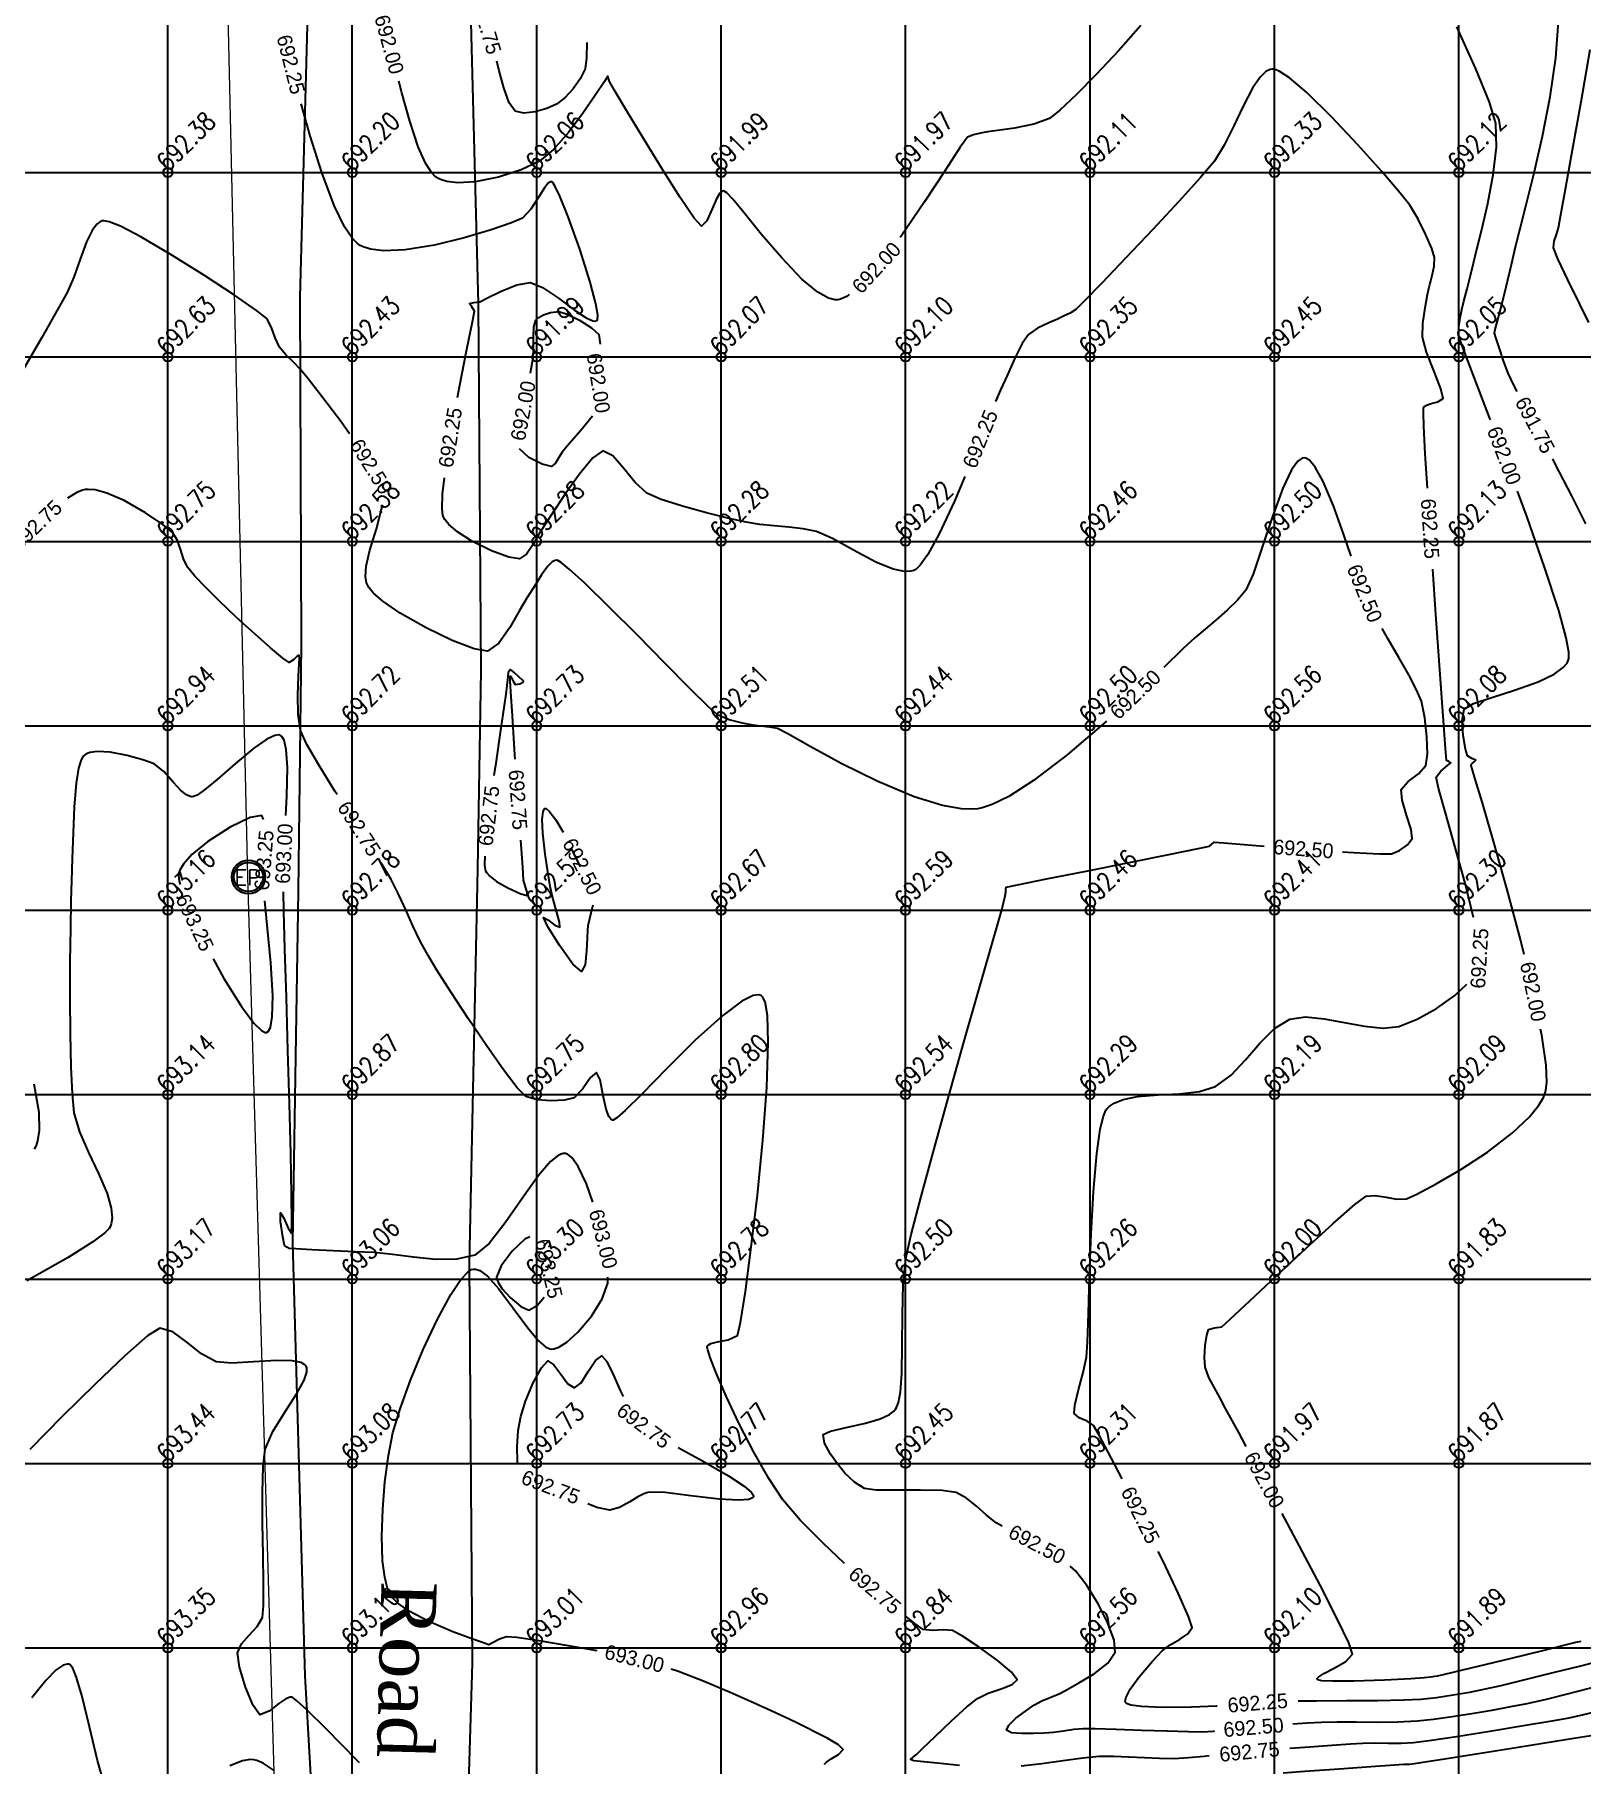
# Model space of a CAD drawing. Header units: millimetres. Extents: x 708400 to 708940, y 1331410 to 1331890.
# Drawn here: x 708561.39 to 708603.32, y 1331561.84 to 1331608.74 of the extents above; entities that cross this region are included whole.
import ezdxf

# ---------------------------------------------------------------- set-up
doc = ezdxf.new("R2010")
doc.units = ezdxf.units.MM
doc.header["$PDMODE"] = 32
doc.header["$PDSIZE"] = 0.25
for name, color, linetype in [('BLOCK LEVELS', 251, 'Continuous'), ('CONT-MJR', 210, 'Continuous'), ('CONT-MNR', 90, 'Continuous'), ('ELECTRIC LINE', 221, 'Continuous'), ('Electric Pole', 7, 'Continuous'), ('grid', 4, 'Continuous'), ('Road', 24, 'Continuous'), ('TEXT', 7, 'Continuous')]:
    doc.layers.add(name, color=color, linetype=linetype)
doc.styles.add('RS', font='romans.shx', dxfattribs={"height": 5})
doc.styles.add('TR', font='times.ttf')
doc.linetypes.add('POWER', pattern='A,10,-0.2,[131,ltypeshp.shx,S=0.4,R=0,X=-0.2,Y=0],-0.2,[131,ltypeshp.shx,S=0.4,R=180,X=1.2,Y=0],-1.2,-0.2,[131,ltypeshp.shx,S=0.4,R=0,X=-0.2,Y=0],-0.2,[131,ltypeshp.shx,S=0.4,R=180,X=1.2,Y=0],-1.2,-0.2,[131,ltypeshp.shx,S=0.4,R=0,X=-0.2,Y=0],-0.2,[131,ltypeshp.shx,S=0.4,R=180,X=1.2,Y=0],-1.2', length=14.8)

# ---------------------------------------------------------------- blocks, each defined once
blk = doc.blocks.new('e')
at = {"layer": 'Electric Pole'}
h = blk.add_hatch(color=1, dxfattribs=at)
edge = h.paths.add_edge_path(flags=16)
edge.add_arc((0, 0), 1.32, 0, 360)
edge = h.paths.add_edge_path()
edge.add_arc((0, 0), 1.52, 0, 360)
at = {"layer": 'Electric Pole', "color": 1}
for radius in [1.52, 1.32]:
    blk.add_circle((0, 0), radius, dxfattribs=at)
at = {"layer": 'Electric Pole', "style": 'RS'}
blk.add_text('EP', height=1.4, dxfattribs=at).set_placement((-1.27, -0.74))

msp = doc.modelspace()

# ---------------------------------------------------------------- linework, layer by layer
at = {"layer": 'BLOCK LEVELS', "color": 251}
for p in [(708565, 1331605, 692.379), (708570, 1331605, 692.205), (708575, 1331605, 692.056), (708580, 1331605, 691.988), (708585, 1331605, 691.968), (708590, 1331605, 692.111), (708595, 1331605, 692.326), (708600, 1331605, 692.121), (708565, 1331600, 692.635), (708570, 1331600, 692.43), (708575, 1331600, 691.986), (708580, 1331600, 692.071), (708585, 1331600, 692.095), (708590, 1331600, 692.347), (708595, 1331600, 692.455), (708600, 1331600, 692.048), (708565, 1331595, 692.755), (708570, 1331595, 692.576), (708575, 1331595, 692.279), (708580, 1331595, 692.283), (708585, 1331595, 692.22), (708590, 1331595, 692.46), (708595, 1331595, 692.505), (708600, 1331595, 692.133), (708565, 1331590, 692.943), (708570, 1331590, 692.717), (708575, 1331590, 692.726), (708580, 1331590, 692.512), (708585, 1331590, 692.436), (708590, 1331590, 692.501), (708595, 1331590, 692.561), (708600, 1331590, 692.077), (708565, 1331585, 693.158), (708570, 1331585, 692.783), (708575, 1331585, 692.57), (708580, 1331585, 692.671), (708585, 1331585, 692.593), (708590, 1331585, 692.459), (708595, 1331585, 692.407), (708600, 1331585, 692.297), (708565, 1331580, 693.137), (708570, 1331580, 692.872), (708575, 1331580, 692.747), (708580, 1331580, 692.801), (708585, 1331580, 692.544), (708590, 1331580, 692.289), (708595, 1331580, 692.188), (708600, 1331580, 692.091), (708565, 1331575, 693.17), (708570, 1331575, 693.059), (708575, 1331575, 693.302), (708580, 1331575, 692.781), (708585, 1331575, 692.498), (708590, 1331575, 692.257), (708595, 1331575, 692), (708600, 1331575, 691.832), (708565, 1331570, 693.441), (708570, 1331570, 693.079), (708575, 1331570, 692.728), (708580, 1331570, 692.767), (708585, 1331570, 692.451), (708590, 1331570, 692.312), (708595, 1331570, 691.967), (708600, 1331570, 691.868), (708565, 1331565, 693.348), (708570, 1331565, 693.095), (708575, 1331565, 693.006), (708580, 1331565, 692.956), (708585, 1331565, 692.844), (708590, 1331565, 692.565), (708595, 1331565, 692.097), (708600, 1331565, 691.89)]:
    msp.add_point(p, dxfattribs=at)
at = {"layer": 'CONT-MJR', "flags": 128}
for points, elevation in [([(708591.379, 1331608.984), (708590.769, 1331608.304), (708590.167, 1331607.659), (708589.622, 1331607.103), (708589.183, 1331606.687), (708588.899, 1331606.466), (708588.473, 1331606.309), (708587.955, 1331606.206), (708587.489, 1331606.143), (708587.217, 1331606.104), (708587.032, 1331606.068), (708586.84, 1331606.026), (708586.675, 1331605.956), (708586.484, 1331605.686), (708586.074, 1331605.053), (708585.516, 1331604.202), (708584.876, 1331603.279), (708584.845, 1331603.239)], 692), ([(708600.86, 1331598.292), (708600.834, 1331598.36), (708600.407, 1331599.472), (708600.107, 1331600.258), (708599.99, 1331600.595), (708599.996, 1331600.819), (708600.036, 1331601.058), (708600.082, 1331601.284), (708600.136, 1331601.515), (708600.222, 1331601.846), (708600.316, 1331602.212), (708600.393, 1331602.546), (708600.478, 1331602.885), (708600.623, 1331603.452), (708600.788, 1331604.164), (708600.934, 1331604.936), (708601.018, 1331605.685), (708601.002, 1331606.329), (708600.829, 1331606.904), (708600.457, 1331607.811), (708599.942, 1331608.947)], 692), ([(708603.525, 1331600.937), (708603.277, 1331601.434), (708602.953, 1331602.094), (708602.683, 1331602.664), (708602.565, 1331602.961), (708602.585, 1331603.136), (708602.645, 1331603.323), (708602.699, 1331603.503), (708602.756, 1331603.807), (708602.891, 1331604.547), (708603.085, 1331605.619), (708603.315, 1331606.917), (708603.562, 1331608.337)], 691.5), ([(708583.474, 1331601.692), (708583.423, 1331601.65), (708583.24, 1331601.563), (708583.16, 1331601.547), (708583.08, 1331601.55), (708582.907, 1331601.596), (708582.617, 1331601.759), (708582.191, 1331602.112), (708581.632, 1331602.694), (708581.089, 1331603.333), (708580.613, 1331603.919), (708580.313, 1331604.279), (708580.153, 1331604.447), (708580.082, 1331604.499), (708580.06, 1331604.504), (708580.027, 1331604.493), (708579.963, 1331604.437), (708579.871, 1331604.285), (708579.752, 1331604.016), (708579.608, 1331603.694), (708579.468, 1331603.548), (708579.272, 1331603.764), (708578.893, 1331604.322), (708578.41, 1331605.085), (708577.899, 1331605.919), (708577.437, 1331606.685), (708577.102, 1331607.247), (708576.971, 1331607.47), (708576.949, 1331607.546), (708576.925, 1331607.609), (708576.834, 1331607.468), (708576.598, 1331607.106), (708576.26, 1331606.615), (708575.865, 1331606.09), (708575.456, 1331605.624), (708575.076, 1331605.31), (708574.575, 1331605.072), (708573.967, 1331604.872), (708573.334, 1331604.745), (708572.864, 1331604.719), (708572.559, 1331604.754), (708572.389, 1331604.809), (708572.316, 1331604.846), (708572.258, 1331604.885), (708572.147, 1331605), (708571.988, 1331605.25), (708571.788, 1331605.7), (708571.558, 1331606.394), (708571.347, 1331607.159), (708571.265, 1331607.475)], 692), ([(708569.926, 1331597.918), (708569.7, 1331598.239), (708569.204, 1331598.896), (708568.804, 1331599.405), (708568.596, 1331599.664), (708568.406, 1331599.861), (708568.197, 1331600.057), (708568.022, 1331600.261), (708567.909, 1331600.516), (708567.814, 1331600.803), (708567.684, 1331601.043), (708567.407, 1331601.256), (708566.803, 1331601.673), (708565.996, 1331602.205), (708565.109, 1331602.762), (708564.269, 1331603.256), (708563.713, 1331603.543), (708563.406, 1331603.667), (708563.268, 1331603.695), (708563.223, 1331603.69), (708563.171, 1331603.67), (708563.075, 1331603.599), (708562.945, 1331603.432), (708562.791, 1331603.121), (708562.618, 1331602.65), (708562.451, 1331602.165), (708562.272, 1331601.748), (708562.029, 1331601.313), (708561.581, 1331600.529), (708560.996, 1331599.515)], 692.5), ([(708574.827, 1331599.556), (708574.84, 1331599.622), (708574.903, 1331599.978), (708574.914, 1331600.249), (708574.912, 1331600.551), (708574.923, 1331600.82), (708574.973, 1331600.993), (708574.997, 1331601.021), (708575.06, 1331601.073), (708575.184, 1331601.141), (708575.375, 1331601.206), (708575.597, 1331601.229), (708575.828, 1331601.156), (708576.164, 1331600.994), (708576.487, 1331600.794), (708576.68, 1331600.607), (708576.716, 1331600.343)], 692), ([(708576.509, 1331598.392), (708576.198, 1331598.005), (708575.875, 1331597.633), (708575.69, 1331597.42), (708575.6, 1331597.271), (708575.506, 1331597.116), (708575.402, 1331597.031), (708575.152, 1331597.094), (708574.782, 1331597.278), (708574.531, 1331597.507), (708574.531, 1331597.509)], 692), ([(708597.083, 1331594.596), (708596.876, 1331595.203), (708596.602, 1331595.962), (708596.325, 1331596.622), (708596.108, 1331597.014), (708595.954, 1331597.198), (708595.855, 1331597.256), (708595.808, 1331597.264), (708595.752, 1331597.254), (708595.639, 1331597.176), (708595.465, 1331596.936), (708595.228, 1331596.44), (708594.936, 1331595.649), (708594.662, 1331594.819), (708594.42, 1331594.11), (708594.225, 1331593.681), (708593.995, 1331593.402), (708593.721, 1331593.132), (708593.423, 1331592.871), (708593.121, 1331592.622), (708592.838, 1331592.385), (708592.52, 1331592.085), (708592.003, 1331591.583)], 692.5), ([(708601.77, 1331583.796), (708601.67, 1331584.207), (708601.302, 1331585.59), (708600.94, 1331586.872), (708600.628, 1331587.936), (708600.444, 1331588.551), (708600.359, 1331588.835), (708600.333, 1331588.925), (708600.33, 1331588.938), (708600.335, 1331588.948), (708600.361, 1331588.974), (708600.417, 1331589.02), (708600.459, 1331589.065), (708600.354, 1331589.116), (708600.23, 1331589.189), (708600.181, 1331589.366), (708600.116, 1331589.733), (708600.087, 1331590.143), (708600.148, 1331590.451), (708600.395, 1331590.6), (708600.89, 1331590.769), (708601.513, 1331590.965), (708602.147, 1331591.193), (708602.581, 1331591.402), (708602.824, 1331591.576), (708602.932, 1331591.701), (708602.967, 1331591.767), (708602.981, 1331591.821), (708602.979, 1331591.992), (708602.909, 1331592.385), (708602.708, 1331593.124), (708602.326, 1331594.303), (708601.849, 1331595.652), (708601.588, 1331596.358)], 692), ([(708590.443, 1331590.127), (708590.314, 1331590.009), (708589.385, 1331589.215), (708588.47, 1331588.517), (708587.795, 1331588.084), (708587.344, 1331587.864), (708587.078, 1331587.776), (708586.957, 1331587.752), (708586.818, 1331587.739), (708586.513, 1331587.748), (708585.997, 1331587.839), (708585.234, 1331588.076), (708584.228, 1331588.497), (708583.257, 1331588.979), (708582.417, 1331589.434), (708581.808, 1331589.779), (708581.525, 1331589.928), (708581.307, 1331589.965), (708581.075, 1331589.986), (708580.855, 1331590.016), (708580.575, 1331590.074), (708580.221, 1331590.165), (708579.905, 1331590.294), (708579.655, 1331590.518), (708579.152, 1331591.015), (708578.482, 1331591.692), (708577.728, 1331592.455), (708576.973, 1331593.21), (708576.301, 1331593.864), (708575.88, 1331594.25), (708575.66, 1331594.429), (708575.569, 1331594.484), (708575.542, 1331594.49), (708575.501, 1331594.483), (708575.42, 1331594.441), (708575.297, 1331594.323), (708575.133, 1331594.095), (708574.933, 1331593.765), (708574.743, 1331593.474), (708574.53, 1331593.126), (708574.269, 1331592.663), (708573.977, 1331592.244), (708573.669, 1331592.024), (708573.305, 1331592.082), (708572.708, 1331592.311), (708572, 1331592.653), (708571.301, 1331593.053), (708570.83, 1331593.377), (708570.569, 1331593.603), (708570.454, 1331593.739), (708570.417, 1331593.801), (708570.386, 1331593.876), (708570.356, 1331594.044), (708570.372, 1331594.331), (708570.475, 1331594.763), (708570.658, 1331595.341), (708570.804, 1331595.907), (708570.805, 1331595.99)], 692.5), ([(708596.85, 1331586.583), (708597.141, 1331586.563), (708597.85, 1331586.524), (708598.177, 1331586.524), (708598.395, 1331586.621), (708598.605, 1331586.773), (708598.734, 1331586.946), (708598.704, 1331587.19), (708598.582, 1331587.579), (708598.462, 1331587.982), (708598.437, 1331588.268), (708598.623, 1331588.492), (708598.909, 1331588.699), (708599.109, 1331588.925), (708599.149, 1331589.23), (708599.136, 1331589.697), (708599.078, 1331590.212), (708598.983, 1331590.663), (708598.855, 1331590.976), (708598.64, 1331591.385), (708598.372, 1331591.855), (708598.083, 1331592.352), (708597.922, 1331592.634)], 692.5), ([(708568.201, 1331587.565), (708568.227, 1331588.09), (708568.24, 1331588.869), (708568.208, 1331589.357), (708568.149, 1331589.609), (708568.089, 1331589.71), (708568.052, 1331589.738), (708568.009, 1331589.752), (708567.899, 1331589.74), (708567.684, 1331589.641), (708567.33, 1331589.392), (708566.831, 1331588.974), (708566.337, 1331588.542), (708565.994, 1331588.259), (708565.792, 1331588.121), (708565.692, 1331588.078), (708565.654, 1331588.073), (708565.604, 1331588.081), (708565.504, 1331588.124), (708565.355, 1331588.243), (708565.154, 1331588.465), (708564.895, 1331588.76), (708564.626, 1331588.967), (708564.318, 1331589.08), (708563.894, 1331589.196), (708563.434, 1331589.28), (708563.096, 1331589.299), (708562.887, 1331589.273), (708562.779, 1331589.232), (708562.736, 1331589.204), (708562.705, 1331589.172), (708562.649, 1331589.075), (708562.58, 1331588.853), (708562.513, 1331588.443), (708562.459, 1331587.803), (708562.429, 1331587.096), (708562.409, 1331586.401), (708562.389, 1331585.799), (708562.371, 1331585.264), (708562.356, 1331584.506), (708562.346, 1331583.602), (708562.344, 1331582.625), (708562.351, 1331581.651), (708562.37, 1331580.757), (708562.403, 1331580.018), (708562.453, 1331579.508), (708562.602, 1331578.987), (708562.845, 1331578.428), (708563.116, 1331577.861), (708563.35, 1331577.317), (708563.465, 1331576.919), (708563.487, 1331576.651), (708563.464, 1331576.492), (708563.439, 1331576.418), (708563.41, 1331576.371), (708563.29, 1331576.249), (708562.965, 1331576.006), (708562.298, 1331575.587), (708561.172, 1331574.947)], 693), ([(708576.524, 1331585.134), (708576.466, 1331584.917), (708576.395, 1331584.613), (708576.389, 1331584.572), (708576.379, 1331584.46), (708576.368, 1331584.238), (708576.352, 1331583.898), (708576.31, 1331583.517), (708576.218, 1331583.334), (708575.98, 1331583.54), (708575.623, 1331584.037), (708575.304, 1331584.548), (708575.18, 1331584.799), (708575.298, 1331584.738), (708575.49, 1331584.594), (708575.623, 1331584.536), (708575.614, 1331584.678), (708575.536, 1331584.974), (708575.436, 1331585.329), (708575.367, 1331585.643), (708575.312, 1331585.99), (708575.233, 1331586.519), (708575.169, 1331587.085), (708575.151, 1331587.469), (708575.171, 1331587.669), (708575.204, 1331587.743), (708575.227, 1331587.758), (708575.257, 1331587.755), (708575.341, 1331587.686), (708575.515, 1331587.454), (708575.718, 1331587.118)], 692.5), ([(708587.619, 1331568.297), (708587.458, 1331568.387), (708587.193, 1331568.598), (708586.925, 1331568.839), (708586.65, 1331569.062), (708586.368, 1331569.215), (708585.988, 1331569.268), (708585.405, 1331569.278), (708584.762, 1331569.272), (708584.206, 1331569.276), (708583.882, 1331569.316), (708583.611, 1331569.49), (708583.357, 1331569.74), (708583.156, 1331569.986), (708582.967, 1331570.251), (708582.799, 1331570.548), (708582.764, 1331570.781), (708582.963, 1331570.876), (708583.391, 1331570.972), (708583.915, 1331571.089), (708584.315, 1331571.211), (708584.56, 1331571.327), (708584.682, 1331571.417), (708584.727, 1331571.467), (708584.758, 1331571.516), (708584.809, 1331571.652), (708584.862, 1331571.937), (708584.898, 1331572.44), (708584.911, 1331573.204), (708584.915, 1331574.036), (708584.938, 1331574.849), (708585.01, 1331575.556), (708585.154, 1331576.205), (708585.42, 1331577.236), (708585.771, 1331578.53), (708586.171, 1331579.965), (708586.582, 1331581.42), (708586.969, 1331582.773), (708587.294, 1331583.904), (708587.521, 1331584.691), (708587.612, 1331585.013), (708587.655, 1331585.199), (708587.698, 1331585.393), (708587.718, 1331585.492), (708587.721, 1331585.56), (708587.729, 1331585.624), (708588.036, 1331585.688), (708588.822, 1331585.846), (708589.895, 1331586.061), (708591.065, 1331586.295), (708592.14, 1331586.51), (708592.929, 1331586.669), (708593.241, 1331586.733), (708593.301, 1331586.789), (708593.362, 1331586.843), (708593.625, 1331586.825), (708594.292, 1331586.773), (708594.722, 1331586.74)], 692.5), ([(708576.525, 1331577.081), (708576.353, 1331577.578), (708576.125, 1331578.051), (708575.95, 1331578.291), (708575.835, 1331578.381), (708575.778, 1331578.401), (708575.72, 1331578.404), (708575.592, 1331578.361), (708575.375, 1331578.189), (708575.049, 1331577.807), (708574.604, 1331577.183), (708574.148, 1331576.523), (708573.71, 1331575.965), (708573.322, 1331575.647), (708572.836, 1331575.534), (708572.263, 1331575.531), (708571.661, 1331575.591), (708571.086, 1331575.668), (708570.595, 1331575.715), (708570.082, 1331575.737), (708569.48, 1331575.766), (708568.904, 1331575.795), (708568.47, 1331575.819), (708568.292, 1331575.83), (708568.225, 1331575.865), (708568.165, 1331575.907), (708568.118, 1331576.139), (708568.053, 1331576.557), (708568.051, 1331576.791), (708568.14, 1331576.653), (708568.259, 1331576.379), (708568.355, 1331576.24), (708568.365, 1331576.524), (708568.355, 1331577.286), (708568.331, 1331578.4), (708568.296, 1331579.746), (708568.255, 1331581.199), (708568.213, 1331582.638), (708568.175, 1331583.939), (708568.145, 1331584.979), (708568.132, 1331585.5)], 693), ([(708594.234, 1331570.461), (708594.031, 1331570.835), (708593.678, 1331571.488), (708593.519, 1331571.785), (708593.372, 1331572.052), (708593.221, 1331572.332), (708593.125, 1331572.61), (708593.108, 1331572.873), (708593.126, 1331573.195), (708593.164, 1331573.479), (708593.209, 1331573.629), (708593.376, 1331573.672), (708593.57, 1331573.701), (708593.802, 1331573.908), (708594.337, 1331574.408), (708595.058, 1331575.085), (708595.849, 1331575.824), (708596.594, 1331576.508), (708597.178, 1331577.021), (708597.483, 1331577.247), (708597.735, 1331577.266), (708598.026, 1331577.215), (708598.318, 1331577.162), (708598.577, 1331577.175), (708598.859, 1331577.3), (708599.381, 1331577.577), (708600.051, 1331577.969), (708600.774, 1331578.443), (708601.458, 1331578.966), (708601.914, 1331579.396), (708602.171, 1331579.714), (708602.292, 1331579.92), (708602.334, 1331580.02), (708602.358, 1331580.107), (708602.383, 1331580.335), (708602.364, 1331580.8), (708602.251, 1331581.609), (708602.217, 1331581.778)], 692), ([(708576.638, 1331564.916), (708575.862, 1331565.057), (708575.062, 1331565.189), (708574.461, 1331565.276), (708574.181, 1331565.302), (708573.995, 1331565.237), (708573.805, 1331565.135), (708573.698, 1331565.082), (708573.602, 1331565.113), (708573.506, 1331565.157), (708573.271, 1331565.236), (708572.727, 1331565.434), (708572.053, 1331565.721), (708571.54, 1331565.994), (708571.231, 1331566.215), (708571.081, 1331566.366), (708571.028, 1331566.442), (708570.997, 1331566.5), (708570.942, 1331566.643), (708570.878, 1331566.913), (708570.823, 1331567.362), (708570.801, 1331568.027), (708570.824, 1331568.759), (708570.886, 1331569.504), (708570.981, 1331570.212), (708571.103, 1331570.829), (708571.294, 1331571.478), (708571.578, 1331572.26), (708571.923, 1331573.092), (708572.298, 1331573.892), (708572.671, 1331574.577), (708572.947, 1331574.986), (708573.13, 1331575.184), (708573.236, 1331575.254), (708573.284, 1331575.269), (708573.34, 1331575.27), (708573.461, 1331575.228), (708573.664, 1331575.075), (708573.964, 1331574.741), (708574.362, 1331574.21), (708574.756, 1331573.674), (708575.048, 1331573.328), (708575.241, 1331573.159), (708575.355, 1331573.106), (708575.406, 1331573.1), (708575.467, 1331573.108), (708575.599, 1331573.152), (708575.815, 1331573.285), (708576.119, 1331573.557), (708576.482, 1331573.995), (708576.771, 1331574.465), (708576.929, 1331574.89), (708576.928, 1331575.051)], 693), ([(708603.309, 1331565.175), (708603.164, 1331565.14), (708602.308, 1331564.931), (708601.379, 1331564.703), (708600.519, 1331564.493), (708599.872, 1331564.336), (708599.578, 1331564.267), (708599.409, 1331564.234), (708599.232, 1331564.205), (708599.061, 1331564.185), (708598.702, 1331564.162), (708597.983, 1331564.126), (708597.154, 1331564.097), (708596.578, 1331564.094), (708596.282, 1331564.109), (708596.178, 1331564.131), (708596.16, 1331564.146), (708596.161, 1331564.167), (708596.2, 1331564.215), (708596.335, 1331564.302), (708596.597, 1331564.437), (708596.933, 1331564.629), (708597.116, 1331564.83), (708597.013, 1331565.131), (708596.702, 1331565.787), (708596.24, 1331566.696), (708595.684, 1331567.757), (708595.213, 1331568.641)], 692), ([(708593.373, 1331562.737), (708593.352, 1331562.734), (708593.03, 1331562.715), (708592.673, 1331562.718), (708592.089, 1331562.736), (708591.395, 1331562.761), (708590.708, 1331562.786), (708590.143, 1331562.803), (708589.819, 1331562.806), (708589.558, 1331562.782), (708589.284, 1331562.742), (708589.011, 1331562.704), (708588.758, 1331562.685), (708588.471, 1331562.676), (708588.145, 1331562.673), (708587.87, 1331562.695), (708587.735, 1331562.764), (708587.796, 1331562.902), (708587.993, 1331563.09), (708588.247, 1331563.286), (708588.478, 1331563.447), (708588.693, 1331563.564), (708588.935, 1331563.665), (708589.179, 1331563.765), (708589.4, 1331563.878), (708589.701, 1331564.05), (708590.109, 1331564.296), (708590.483, 1331564.584), (708590.683, 1331564.879), (708590.653, 1331565.204), (708590.485, 1331565.667), (708590.225, 1331566.189), (708589.918, 1331566.69), (708589.607, 1331567.091), (708589.46, 1331567.215)], 692.5), ([(708563.332, 1331561.094), (708563.091, 1331561.947), (708562.873, 1331562.856), (708562.674, 1331563.684), (708562.526, 1331564.197), (708562.419, 1331564.449), (708562.35, 1331564.536), (708562.316, 1331564.553), (708562.266, 1331564.556), (708562.157, 1331564.526), (708561.969, 1331564.399), (708561.689, 1331564.114), (708561.313, 1331563.644)], 693.5), ([(708582.81, 1331561.834), (708582.813, 1331561.855), (708582.856, 1331561.904), (708582.98, 1331561.988), (708583.177, 1331562.108), (708583.305, 1331562.243), (708583.179, 1331562.367), (708582.893, 1331562.537), (708582.568, 1331562.706), (708582.324, 1331562.832), (708582.092, 1331562.951), (708581.847, 1331563.07), (708581.609, 1331563.178), (708581.356, 1331563.294), (708580.875, 1331563.511), (708580.244, 1331563.788), (708579.542, 1331564.083), (708578.846, 1331564.355), (708578.645, 1331564.423)], 693), ([(708603.939, 1331563.997), (708603.496, 1331563.884), (708602.934, 1331563.739), (708602.37, 1331563.599), (708601.847, 1331563.483), (708601.399, 1331563.396), (708600.891, 1331563.304), (708600.352, 1331563.212), (708599.815, 1331563.128), (708599.31, 1331563.059), (708598.868, 1331563.011), (708598.35, 1331562.984), (708597.785, 1331562.977), (708597.22, 1331562.98), (708596.703, 1331562.983), (708596.28, 1331562.976), (708595.887, 1331562.955), (708595.497, 1331562.928)], 692.5), ([(708604.639, 1331562.829), (708604.577, 1331562.814), (708604.341, 1331562.753), (708604.115, 1331562.7), (708603.748, 1331562.639), (708602.947, 1331562.511), (708601.892, 1331562.343), (708600.759, 1331562.164), (708599.727, 1331562.002), (708598.973, 1331561.884), (708598.675, 1331561.838), (708598.593, 1331561.836), (708598.51, 1331561.836), (708598.255, 1331561.818), (708597.618, 1331561.773), (708596.755, 1331561.712), (708595.82, 1331561.644), (708595.241, 1331561.602)], 693), ([(708567.882, 1331561.676), (708567.58, 1331561.87), (708567.409, 1331561.943), (708567.334, 1331561.961), (708567.235, 1331561.968), (708567.025, 1331561.937), (708566.679, 1331561.796)], 693.5)]:
    msp.add_lwpolyline(points, dxfattribs=dict(at, elevation=elevation))
at = {"layer": 'CONT-MNR', "flags": 128}
for points, elevation in [([(708601.582, 1331599.067), (708601.485, 1331599.253), (708601.335, 1331599.557), (708601.219, 1331599.866), (708601.099, 1331600.225), (708601.005, 1331600.523), (708600.966, 1331600.649), (708600.975, 1331600.711), (708601.02, 1331600.884), (708601.134, 1331601.318), (708601.282, 1331601.898), (708601.43, 1331602.506), (708601.546, 1331603.024), (708601.649, 1331603.446), (708601.824, 1331604.124), (708602.042, 1331604.993), (708602.27, 1331605.99), (708602.478, 1331607.05), (708602.633, 1331608.107), (708602.705, 1331609.099)], 691.75), ([(708576.356, 1331608.527), (708576.351, 1331608.11), (708576.312, 1331607.815), (708576.182, 1331607.545), (708575.989, 1331607.27), (708575.764, 1331607.027), (708575.54, 1331606.855), (708575.277, 1331606.735), (708574.96, 1331606.646), (708574.652, 1331606.614), (708574.419, 1331606.666), (708574.254, 1331606.893), (708574.111, 1331607.295), (708573.985, 1331607.761), (708573.917, 1331608.017)], 691.75), ([(708599.147, 1331596.44), (708599.09, 1331597.372), (708599.051, 1331598.127), (708599.039, 1331598.486), (708599.04, 1331598.608), (708599.044, 1331598.63), (708599.064, 1331598.655), (708599.124, 1331598.694), (708599.249, 1331598.738), (708599.431, 1331598.787), (708599.575, 1331598.878), (708599.515, 1331599.134), (708599.329, 1331599.606), (708599.126, 1331600.129), (708599.014, 1331600.541), (708599.024, 1331600.909), (708599.084, 1331601.333), (708599.152, 1331601.69), (708599.189, 1331601.857), (708599.214, 1331601.963), (708599.241, 1331602.068), (708599.277, 1331602.208), (708599.33, 1331602.461), (708599.342, 1331602.698), (708599.265, 1331602.943), (708599.1, 1331603.329), (708598.888, 1331603.752), (708598.67, 1331604.111), (708598.405, 1331604.443), (708597.908, 1331605.026), (708597.263, 1331605.75), (708596.558, 1331606.503), (708595.877, 1331607.171), (708595.409, 1331607.569), (708595.131, 1331607.751), (708594.991, 1331607.803), (708594.937, 1331607.806), (708594.88, 1331607.794), (708594.77, 1331607.74), (708594.609, 1331607.59), (708594.402, 1331607.29), (708594.149, 1331606.804), (708593.898, 1331606.262), (708593.641, 1331605.74), (708593.371, 1331605.308), (708592.995, 1331604.863), (708592.407, 1331604.213), (708591.702, 1331603.454), (708590.975, 1331602.685), (708590.322, 1331602.003), (708589.836, 1331601.504), (708589.615, 1331601.286), (708589.459, 1331601.19), (708589.285, 1331601.105), (708589.118, 1331601.024), (708588.886, 1331600.923), (708588.581, 1331600.785), (708588.329, 1331600.613), (708588.165, 1331600.365), (708587.966, 1331599.967), (708587.759, 1331599.516), (708587.569, 1331599.109), (708587.437, 1331598.796)], 692.25), ([(708572.851, 1331598.898), (708572.906, 1331599.192), (708573.107, 1331600.209), (708573.259, 1331600.948), (708573.316, 1331601.245), (708573.238, 1331601.355), (708573.178, 1331601.448), (708573.296, 1331601.476), (708573.459, 1331601.498), (708573.647, 1331601.593), (708574.02, 1331601.779), (708574.457, 1331601.955), (708574.835, 1331602.02), (708575.16, 1331601.883), (708575.586, 1331601.592), (708576.028, 1331601.266), (708576.339, 1331601.06), (708576.519, 1331600.977), (708576.604, 1331600.971), (708576.634, 1331600.986), (708576.65, 1331601.014), (708576.656, 1331601.132), (708576.605, 1331601.44), (708576.451, 1331602.03), (708576.169, 1331602.919), (708575.854, 1331603.797), (708575.625, 1331604.362), (708575.49, 1331604.641), (708575.426, 1331604.735), (708575.404, 1331604.75), (708575.375, 1331604.749), (708575.313, 1331604.712), (708575.21, 1331604.588), (708575.056, 1331604.34), (708574.843, 1331604.003), (708574.613, 1331603.766), (708574.318, 1331603.639), (708573.763, 1331603.444), (708573.037, 1331603.228), (708572.23, 1331603.033), (708571.431, 1331602.905), (708570.857, 1331602.88), (708570.495, 1331602.921), (708570.297, 1331602.983), (708570.213, 1331603.025), (708570.143, 1331603.074), (708570.004, 1331603.215), (708569.793, 1331603.53), (708569.513, 1331604.104), (708569.174, 1331604.998), (708568.858, 1331605.994), (708568.613, 1331606.866)], 692.25), ([(708586.609, 1331596.758), (708586.324, 1331596.088), (708585.908, 1331595.201), (708585.599, 1331594.64), (708585.393, 1331594.352), (708585.274, 1331594.239), (708585.22, 1331594.209), (708585.144, 1331594.188), (708584.969, 1331594.18), (708584.662, 1331594.246), (708584.197, 1331594.437), (708583.585, 1331594.762), (708583.018, 1331595.076), (708582.582, 1331595.266), (708582.221, 1331595.338), (708581.833, 1331595.384), (708581.437, 1331595.419), (708581.047, 1331595.458), (708580.681, 1331595.517), (708580.219, 1331595.622), (708579.605, 1331595.775), (708578.953, 1331595.955), (708578.376, 1331596.139), (708577.985, 1331596.305), (708577.665, 1331596.593), (708577.356, 1331596.981), (708577.063, 1331597.318), (708576.793, 1331597.452), (708576.517, 1331597.261), (708576.151, 1331596.817), (708575.765, 1331596.268), (708575.43, 1331595.762), (708575.217, 1331595.447), (708575.056, 1331595.192), (708574.893, 1331594.903), (708574.722, 1331594.656), (708574.536, 1331594.528), (708574.246, 1331594.571), (708573.773, 1331594.745), (708573.239, 1331595.009), (708572.849, 1331595.26), (708572.62, 1331595.458), (708572.512, 1331595.589), (708572.474, 1331595.654), (708572.455, 1331595.711), (708572.435, 1331595.885), (708572.447, 1331596.276), (708572.497, 1331596.727)], 692.25), ([(708603.446, 1331595.471), (708603.062, 1331596.239), (708602.623, 1331597.088), (708602.545, 1331597.238)], 691.75), ([(708569.59, 1331588.134), (708569.528, 1331588.23), (708569.098, 1331588.921), (708568.768, 1331589.493), (708568.596, 1331589.869), (708568.531, 1331590.304), (708568.522, 1331590.834), (708568.542, 1331591.349), (708568.56, 1331591.679), (708568.566, 1331591.842), (708568.563, 1331591.898), (708568.558, 1331591.907), (708568.542, 1331591.907), (708568.495, 1331591.876), (708568.404, 1331591.79), (708568.286, 1331591.718), (708568.121, 1331591.833), (708567.785, 1331592.117), (708567.369, 1331592.483), (708566.964, 1331592.849), (708566.662, 1331593.129), (708566.355, 1331593.423), (708566.025, 1331593.749), (708565.731, 1331594.058), (708565.533, 1331594.302), (708565.425, 1331594.529), (708565.342, 1331594.788), (708565.253, 1331595.04), (708565.127, 1331595.241), (708564.864, 1331595.456), (708564.392, 1331595.776), (708563.815, 1331596.105), (708563.347, 1331596.31), (708563.027, 1331596.396), (708562.841, 1331596.41), (708562.758, 1331596.402), (708562.69, 1331596.386), (708562.535, 1331596.323), (708562.276, 1331596.167)], 692.75), ([(708600.395, 1331584.804), (708600.17, 1331585.731), (708599.895, 1331586.736), (708599.635, 1331587.64), (708599.446, 1331588.308), (708599.383, 1331588.603), (708599.507, 1331588.767), (708599.69, 1331588.921), (708599.784, 1331588.995), (708599.725, 1331589.027), (708599.662, 1331589.061), (708599.636, 1331589.388), (708599.572, 1331590.259), (708599.481, 1331591.519), (708599.376, 1331593.014), (708599.291, 1331594.245)], 692.25), ([(708574.416, 1331589.092), (708574.408, 1331589.209), (708574.339, 1331590.269), (708574.3, 1331590.921), (708574.284, 1331591.232), (708574.281, 1331591.332), (708574.282, 1331591.346), (708574.292, 1331591.342), (708574.316, 1331591.303), (708574.361, 1331591.207), (708574.418, 1331591.118), (708574.543, 1331591.139), (708574.643, 1331591.19), (708574.64, 1331591.199), (708574.61, 1331591.235), (708574.524, 1331591.321), (708574.387, 1331591.447), (708574.291, 1331591.529), (708574.259, 1331591.491), (708574.23, 1331591.448), (708574.215, 1331591.331), (708574.187, 1331591.088), (708574.161, 1331590.854), (708574.115, 1331590.547), (708574.015, 1331589.878), (708573.887, 1331588.99), (708573.841, 1331588.649)], 692.75), ([(708567.592, 1331587.459), (708567.547, 1331587.569), (708567.234, 1331587.513), (708566.693, 1331587.25), (708566.083, 1331586.859), (708565.654, 1331586.507), (708565.42, 1331586.247), (708565.325, 1331586.085), (708565.299, 1331586.009), (708565.292, 1331585.949), (708565.309, 1331585.785), (708565.335, 1331585.693)], 693.25), ([(708573.595, 1331586.462), (708573.588, 1331586.229), (708573.599, 1331586.103), (708573.61, 1331586.067), (708573.639, 1331586.02), (708573.726, 1331585.924), (708573.913, 1331585.779), (708574.217, 1331585.602), (708574.568, 1331585.441), (708574.745, 1331585.395), (708574.745, 1331585.491), (708574.691, 1331585.657), (708574.646, 1331585.818), (708574.619, 1331586.166), (708574.566, 1331586.897)], 692.75), ([(708583.346, 1331567.289), (708582.763, 1331567.834), (708582.142, 1331568.464), (708581.675, 1331569.011), (708581.29, 1331569.591), (708580.885, 1331570.305), (708580.49, 1331571.076), (708580.136, 1331571.826), (708579.853, 1331572.477), (708579.699, 1331572.876), (708579.635, 1331573.078), (708579.622, 1331573.156), (708579.624, 1331573.177), (708579.645, 1331573.207), (708579.723, 1331573.253), (708579.904, 1331573.298), (708580.187, 1331573.347), (708580.446, 1331573.464), (708580.525, 1331573.817), (708580.656, 1331574.662), (708580.816, 1331575.862), (708580.981, 1331577.275), (708581.129, 1331578.764), (708581.236, 1331580.189), (708581.279, 1331581.41), (708581.253, 1331582.148), (708581.19, 1331582.514), (708581.124, 1331582.652), (708581.084, 1331582.686), (708581.023, 1331582.704), (708580.866, 1331582.685), (708580.558, 1331582.533), (708580.042, 1331582.148), (708579.298, 1331581.472), (708578.531, 1331580.711), (708577.837, 1331580.003), (708577.399, 1331579.568), (708577.17, 1331579.366), (708577.077, 1331579.307), (708577.05, 1331579.303), (708577.017, 1331579.322), (708576.958, 1331579.402), (708576.883, 1331579.607), (708576.804, 1331579.966), (708576.717, 1331580.396), (708576.624, 1331580.602), (708576.456, 1331580.46), (708576.245, 1331580.146), (708576.012, 1331579.916), (708575.752, 1331579.853), (708575.388, 1331579.829), (708575.008, 1331579.856), (708574.703, 1331579.948), (708574.474, 1331580.182), (708574.1, 1331580.673), (708573.638, 1331581.33), (708573.145, 1331582.06), (708572.679, 1331582.771), (708572.296, 1331583.371), (708572.053, 1331583.767), (708571.844, 1331584.157), (708571.645, 1331584.579), (708571.45, 1331585.012), (708571.255, 1331585.436), (708571.055, 1331585.832), (708570.82, 1331586.222), (708570.78, 1331586.284)], 692.75), ([(708566.226, 1331583.68), (708566.519, 1331583.147), (708566.996, 1331582.387), (708567.332, 1331581.941), (708567.535, 1331581.741), (708567.638, 1331581.688), (708567.678, 1331581.688), (708567.717, 1331581.711), (708567.779, 1331581.816), (708567.832, 1331582.105), (708567.843, 1331582.677), (708567.792, 1331583.57), (708567.704, 1331584.5), (708567.625, 1331585.249)], 693.25), ([(708590.869, 1331569.58), (708590.576, 1331570.151), (708590.251, 1331570.767), (708590.099, 1331571.032), (708589.921, 1331571.143), (708589.708, 1331571.234), (708589.571, 1331571.35), (708589.587, 1331571.583), (708589.689, 1331571.991), (708589.817, 1331572.462), (708589.909, 1331572.885), (708589.933, 1331573.29), (708589.957, 1331574.063), (708589.987, 1331575.083), (708590.031, 1331576.228), (708590.093, 1331577.376), (708590.183, 1331578.406), (708590.278, 1331579.064), (708590.366, 1331579.419), (708590.433, 1331579.575), (708590.469, 1331579.626), (708590.523, 1331579.679), (708590.652, 1331579.768), (708590.895, 1331579.866), (708591.288, 1331579.945), (708591.85, 1331579.992), (708592.43, 1331580.024), (708592.969, 1331580.084), (708593.405, 1331580.217), (708593.824, 1331580.524), (708594.218, 1331580.946), (708594.604, 1331581.397), (708595, 1331581.792), (708595.422, 1331582.045), (708595.844, 1331582.104), (708596.347, 1331582.058), (708596.892, 1331581.959), (708597.439, 1331581.857), (708597.947, 1331581.803), (708598.377, 1331581.849), (708598.868, 1331582.042), (708599.393, 1331582.331), (708599.887, 1331582.686), (708600.218, 1331582.998)], 692.25), ([(708561.368, 1331580.29), (708561.506, 1331579.519), (708561.514, 1331579.024), (708561.467, 1331578.746), (708561.425, 1331578.624), (708561.375, 1331578.519)], 692.75), ([(708574.816, 1331576.145), (708574.68, 1331576.08), (708574.337, 1331575.751), (708574.036, 1331575.36), (708573.91, 1331575.054), (708573.916, 1331575.009), (708573.954, 1331574.906), (708574.067, 1331574.733), (708574.28, 1331574.495), (708574.572, 1331574.253), (708574.789, 1331574.155), (708575.015, 1331574.284), (708575.201, 1331574.507)], 693.25), ([(708570.194, 1331561.884), (708570.14, 1331561.94), (708569.293, 1331562.803), (708568.767, 1331563.321), (708568.5, 1331563.567), (708568.395, 1331563.648), (708568.368, 1331563.66), (708568.317, 1331563.66), (708568.201, 1331563.618), (708568.007, 1331563.488), (708567.746, 1331563.284), (708567.489, 1331563.185), (708567.31, 1331563.433), (708567.103, 1331563.932), (708566.94, 1331564.478), (708566.891, 1331564.866), (708566.999, 1331565.105), (708567.203, 1331565.342), (708567.418, 1331565.581), (708567.562, 1331565.825), (708567.591, 1331566.143), (708567.594, 1331566.744), (708567.582, 1331567.525), (708567.569, 1331568.382), (708567.566, 1331569.213), (708567.585, 1331569.914), (708567.64, 1331570.382), (708567.844, 1331570.866), (708568.168, 1331571.391), (708568.5, 1331571.899), (708568.698, 1331572.255), (708568.769, 1331572.472), (708568.766, 1331572.587), (708568.747, 1331572.634), (708568.714, 1331572.674), (708568.61, 1331572.734), (708568.371, 1331572.781), (708567.943, 1331572.788), (708567.325, 1331572.75), (708566.735, 1331572.719), (708566.305, 1331572.757), (708565.913, 1331572.972), (708565.516, 1331573.291), (708565.134, 1331573.572), (708564.785, 1331573.671), (708564.449, 1331573.455), (708563.83, 1331572.914), (708563.027, 1331572.151), (708562.136, 1331571.272), (708561.255, 1331570.381)], 693.25), ([(708574.483, 1331570.023), (708574.476, 1331570.051), (708574.466, 1331570.449), (708574.499, 1331570.889), (708574.566, 1331571.276), (708574.7, 1331571.692), (708574.907, 1331572.181), (708575.127, 1331572.594), (708575.305, 1331572.779), (708575.463, 1331572.676), (708575.651, 1331572.42), (708575.846, 1331572.161), (708576.023, 1331572.045), (708576.201, 1331572.187), (708576.399, 1331572.491), (708576.595, 1331572.79), (708576.765, 1331572.917), (708576.903, 1331572.767), (708577.074, 1331572.413), (708577.273, 1331571.955), (708577.343, 1331571.812)], 692.75), ([(708578.838, 1331570.435), (708579.497, 1331570.066), (708580.196, 1331569.662), (708580.625, 1331569.383), (708580.821, 1331569.215), (708580.875, 1331569.13), (708580.874, 1331569.097), (708580.852, 1331569.064), (708580.749, 1331569.02), (708580.473, 1331568.999), (708579.946, 1331569.031), (708579.18, 1331569.122), (708578.485, 1331569.208), (708578.066, 1331569.224), (708578.013, 1331569.212), (708577.905, 1331569.173), (708577.741, 1331569.09), (708577.52, 1331568.956), (708577.246, 1331568.804), (708576.983, 1331568.732), (708576.626, 1331568.809), (708576.383, 1331568.905)], 692.75), ([(708593.449, 1331563.42), (708593.434, 1331563.42), (708592.749, 1331563.395), (708591.957, 1331563.386), (708591.4, 1331563.407), (708591.104, 1331563.448), (708590.991, 1331563.49), (708590.966, 1331563.516), (708590.956, 1331563.556), (708590.976, 1331563.663), (708591.088, 1331563.877), (708591.337, 1331564.217), (708591.695, 1331564.634), (708591.959, 1331564.916), (708592.169, 1331565.077), (708592.423, 1331565.227), (708592.648, 1331565.379), (708592.767, 1331565.547), (708592.673, 1331565.846), (708592.391, 1331566.486), (708591.98, 1331567.352), (708591.852, 1331567.612)], 692.25), ([(708586.465, 1331561.813), (708585.859, 1331561.869), (708585.404, 1331561.918), (708585.221, 1331561.939), (708585.129, 1331561.974), (708585.202, 1331562.036), (708585.301, 1331562.117), (708585.457, 1331562.266), (708585.808, 1331562.603), (708586.245, 1331563.017), (708586.661, 1331563.397), (708586.946, 1331563.63), (708587.241, 1331563.768), (708587.594, 1331563.888), (708587.894, 1331564.005), (708588.029, 1331564.136), (708587.875, 1331564.34), (708587.483, 1331564.664), (708586.993, 1331565.02), (708586.543, 1331565.318), (708586.273, 1331565.468), (708586.017, 1331565.492), (708585.732, 1331565.471), (708585.481, 1331565.5), (708585.247, 1331565.663), (708585.012, 1331565.852)], 692.75), ([(708603.576, 1331564.574), (708603.297, 1331564.505), (708602.551, 1331564.319), (708601.79, 1331564.13), (708601.137, 1331563.971), (708600.713, 1331563.875), (708600.289, 1331563.793), (708599.842, 1331563.713), (708599.393, 1331563.646), (708598.965, 1331563.598), (708598.511, 1331563.579), (708597.793, 1331563.566), (708596.956, 1331563.559), (708596.142, 1331563.555), (708595.645, 1331563.552)], 692.25), ([(708604.239, 1331563.403), (708604.222, 1331563.398), (708603.802, 1331563.29), (708603.382, 1331563.183), (708602.981, 1331563.092), (708602.52, 1331563.009), (708601.756, 1331562.881), (708600.843, 1331562.733), (708599.938, 1331562.591), (708599.195, 1331562.479), (708598.772, 1331562.424), (708598.437, 1331562.409), (708598.084, 1331562.409), (708597.731, 1331562.412), (708597.395, 1331562.406), (708597.066, 1331562.387), (708596.56, 1331562.352), (708595.956, 1331562.309), (708595.419, 1331562.268)], 692.75), ([(708593.228, 1331562.069), (708593.095, 1331562.055), (708592.674, 1331562.016), (708592.278, 1331561.994), (708591.886, 1331561.995), (708591.473, 1331562.013), (708591.053, 1331562.037), (708590.64, 1331562.054), (708590.248, 1331562.052), (708589.806, 1331562.012), (708589.272, 1331561.939), (708588.697, 1331561.857), (708588.135, 1331561.787)], 692.75)]:
    msp.add_lwpolyline(points, dxfattribs=dict(at, elevation=elevation))
at = {"layer": 'ELECTRIC LINE', "linetype": 'POWER', "lineweight": 5, "ltscale": 0.35, "elevation": 921.769}
msp.add_lwpolyline([(708562.485, 1331756.337), (708564.24, 1331723.583), (708564.861, 1331692.261), (708565.603, 1331660.035), (708566.349, 1331621.575), (708567.156, 1331585.895), (708568.14, 1331552.414), (708568.734, 1331520.14), (708569.787, 1331481.807)], dxfattribs=at)
at = {"layer": 'grid'}
for p, q in [((708565, 1331410), (708565, 1331890)), ((708570, 1331410), (708570, 1331890)), ((708575, 1331410), (708575, 1331890)), ((708580, 1331410), (708580, 1331890)), ((708585, 1331410), (708585, 1331890)), ((708590, 1331410), (708590, 1331890)), ((708595, 1331410), (708595, 1331890)), ((708600, 1331410), (708600, 1331890)), ((708400, 1331605), (708845, 1331605)), ((708400, 1331600), (708845, 1331600)), ((708400, 1331595), (708845, 1331595)), ((708400, 1331590), (708845, 1331590)), ((708400, 1331585), (708845, 1331585)), ((708400, 1331580), (708845, 1331580)), ((708400, 1331575), (708845, 1331575)), ((708400, 1331570), (708845, 1331570)), ((708400, 1331565), (708845, 1331565))]:
    msp.add_line(p, q, dxfattribs=at)
at = {"layer": 'Road'}
for points, elevation in [([(708565.12, 1331455.917), (708564.973, 1331467.143), (708564.886, 1331482.727), (708566.887, 1331490.875), (708569.189, 1331502.231), (708570.254, 1331515.629), (708569.548, 1331529.019), (708569.684, 1331538.884), (708569.409, 1331552.231), (708568.724, 1331564.245), (708568.387, 1331575.978), (708568.545, 1331585.526), (708568.623, 1331592.185), (708568.589, 1331601.62), (708568.934, 1331614.349), (708568.572, 1331621.447), (708568.298, 1331630.153), (708567.331, 1331644.111), (708566.935, 1331659.823)], 694.938), ([(708571.957, 1331659.817), (708572.618, 1331644.738), (708572.316, 1331629.404), (708572.888, 1331621.543), (708573.416, 1331601.439), (708573.485, 1331591.493), (708573.397, 1331586.118), (708573.171, 1331575.408), (708573.251, 1331564.586), (708572.861, 1331551.853), (708573.911, 1331539.466), (708573.97, 1331528.41), (708574.554, 1331516.156), (708571.859, 1331500.114), (708570.138, 1331491.347), (708568.46, 1331481.987), (708568.515, 1331468.317), (708568.497, 1331454.855)], 689.669)]:
    msp.add_lwpolyline(points, dxfattribs=dict(at, elevation=elevation))

# ---------------------------------------------------------------- block references
at = {"layer": 'Electric Pole', "lineweight": 5, "xscale": 0.3000000000465661, "yscale": 0.3000000000465661, "zscale": 0.5}
msp.add_blockref('e', (708567.186, 1331585.9, 921.769), dxfattribs=at)

# ---------------------------------------------------------------- texts
at = {"layer": 'BLOCK LEVELS', "color": 251, "style": 'RS', "width": 0.8}
for s, p in [('692.38', (708565, 1331605, 692.379)), ('692.20', (708570, 1331605, 692.205)), ('692.06', (708575, 1331605, 692.056)), ('691.99', (708580, 1331605, 691.988)), ('691.97', (708585, 1331605, 691.968)), ('692.11', (708590, 1331605, 692.111)), ('692.33', (708595, 1331605, 692.326)), ('692.12', (708600, 1331605, 692.121)), ('692.63', (708565, 1331600, 692.635)), ('692.43', (708570, 1331600, 692.43)), ('691.99', (708575, 1331600, 691.986)), ('692.07', (708580, 1331600, 692.071)), ('692.10', (708585, 1331600, 692.095)), ('692.35', (708590, 1331600, 692.347)), ('692.45', (708595, 1331600, 692.455)), ('692.05', (708600, 1331600, 692.048)), ('692.75', (708565, 1331595, 692.755)), ('692.58', (708570, 1331595, 692.576)), ('692.28', (708575, 1331595, 692.279)), ('692.28', (708580, 1331595, 692.283)), ('692.22', (708585, 1331595, 692.22)), ('692.46', (708590, 1331595, 692.46)), ('692.50', (708595, 1331595, 692.505)), ('692.13', (708600, 1331595, 692.133)), ('692.94', (708565, 1331590, 692.943)), ('692.72', (708570, 1331590, 692.717)), ('692.73', (708575, 1331590, 692.726)), ('692.51', (708580, 1331590, 692.512)), ('692.44', (708585, 1331590, 692.436)), ('692.50', (708590, 1331590, 692.501)), ('692.56', (708595, 1331590, 692.561)), ('692.08', (708600, 1331590, 692.077)), ('693.16', (708565, 1331585, 693.158)), ('692.78', (708570, 1331585, 692.783)), ('692.57', (708575, 1331585, 692.57)), ('692.67', (708580, 1331585, 692.671)), ('692.59', (708585, 1331585, 692.593)), ('692.46', (708590, 1331585, 692.459)), ('692.41', (708595, 1331585, 692.407)), ('692.30', (708600, 1331585, 692.297)), ('693.14', (708565, 1331580, 693.137)), ('692.87', (708570, 1331580, 692.872)), ('692.75', (708575, 1331580, 692.747)), ('692.80', (708580, 1331580, 692.801)), ('692.54', (708585, 1331580, 692.544)), ('692.29', (708590, 1331580, 692.289)), ('692.19', (708595, 1331580, 692.188)), ('692.09', (708600, 1331580, 692.091)), ('693.17', (708565, 1331575, 693.17)), ('693.06', (708570, 1331575, 693.059)), ('693.30', (708575, 1331575, 693.302)), ('692.78', (708580, 1331575, 692.781)), ('692.50', (708585, 1331575, 692.498)), ('692.26', (708590, 1331575, 692.257)), ('692.00', (708595, 1331575, 692)), ('691.83', (708600, 1331575, 691.832)), ('693.44', (708565, 1331570, 693.441)), ('693.08', (708570, 1331570, 693.079)), ('692.73', (708575, 1331570, 692.728)), ('692.77', (708580, 1331570, 692.767)), ('692.45', (708585, 1331570, 692.451)), ('692.31', (708590, 1331570, 692.312)), ('691.97', (708595, 1331570, 691.967)), ('691.87', (708600, 1331570, 691.868)), ('693.35', (708565, 1331565, 693.348)), ('693.10', (708570, 1331565, 693.095)), ('693.01', (708575, 1331565, 693.006)), ('692.96', (708580, 1331565, 692.956)), ('692.84', (708585, 1331565, 692.844)), ('692.56', (708590, 1331565, 692.565)), ('692.10', (708595, 1331565, 692.097)), ('691.89', (708600, 1331565, 691.89))]:
    msp.add_text(s, height=0.5, rotation=45.0066, dxfattribs=at).set_placement(p)
at = {"layer": 'CONT-MJR', "char_height": 0.4, "attachment_point": 5}
for s, insert, rotation in [('{692.00}', (708571, 1331608.473, 692), 285.1965), ('{692.00}', (708584.211, 1331602.418, 692), 47.3696), ('{692.00}', (708576.672, 1331599.291, 692), 278.8664), ('{692.00}', (708574.633, 1331598.541, 692), 79.4819), ('{692.00}', (708601.227, 1331597.326, 692), 290.7914), ('{692.50}', (708570.513, 1331597.027, 692.5), 301.8905), ('{692.50}', (708597.444, 1331593.591, 692.5), 292.2339), ('{692.50}', (708591.231, 1331590.847, 692.5), 43.5749), ('{693.00}', (708568.149, 1331586.533, 693), 87.0947), ('{692.50}', (708576.23, 1331586.182, 692.5), 297.0751), ('{692.50}', (708595.786, 1331586.659, 692.5), 355.7338), ('{692.00}', (708602.011, 1331582.791, 692), 281.4813), ('{693.00}', (708576.802, 1331576.085, 693), 284.3052), ('{692.00}', (708594.724, 1331569.552, 692), 298.2728), ('{692.50}', (708588.565, 1331567.804, 692.5), 332.1698), ('{693.00}', (708577.65, 1331564.706, 693), 345.962), ('{692.50}', (708594.434, 1331562.843, 692.5), 4.7685)]:
    msp.add_mtext(s, dxfattribs=dict(at, insert=insert, rotation=rotation))
at = {"layer": 'CONT-MNR', "char_height": 0.4, "attachment_point": 5}
for s, insert, rotation in [('{691.75}', (708573.623, 1331609.008, 691.75), 286.698), ('{692.25}', (708568.334, 1331607.93, 692.25), 283.9792), ('{691.75}', (708602.064, 1331598.153, 691.75), 297.8354), ('{692.25}', (708572.658, 1331597.815, 692.25), 80.9834), ('{692.25}', (708587.027, 1331597.776, 692.25), 67.9673), ('{692.75}', (708561.443, 1331595.446, 692.75), 43.633), ('{692.25}', (708599.218, 1331595.343, 692.25), 273.7693), ('{692.75}', (708574.49, 1331587.994, 692.75), 273.9605), ('{692.75}', (708573.701, 1331587.558, 692.75), 83.2352), ('{692.75}', (708570.185, 1331587.209, 692.75), 302.935), ('{693.25}', (708567.609, 1331586.354, 693.25), 85.3495), ('{693.25}', (708565.73, 1331584.663, 693.25), 295.6608), ('{692.25}', (708600.56, 1331583.693, 692.25), 86.6205), ('{693.25}', (708575.327, 1331575.281, 693.25), 283.1989), ('{692.75}', (708577.902, 1331571.02, 692.75), 323.2527), ('{692.75}', (708575.378, 1331569.356, 692.75), 338.8949), ('{692.25}', (708591.365, 1331568.599, 692.25), 296.6772), ('{692.75}', (708584.167, 1331566.556, 692.75), 319.7741), ('{692.25}', (708594.546, 1331563.504, 692.25), 4.7477), ('{692.75}', (708594.322, 1331562.182, 692.75), 5.441)]:
    msp.add_mtext(s, dxfattribs=dict(at, insert=insert, rotation=rotation))
at = {"layer": 'TEXT', "color": 0, "style": 'TR'}
msp.add_text('Road', height=1.5, rotation=268.5397, dxfattribs=at).set_placement((708570.792, 1331566.822, 2973.783))

doc.saveas('drawing.dxf')
